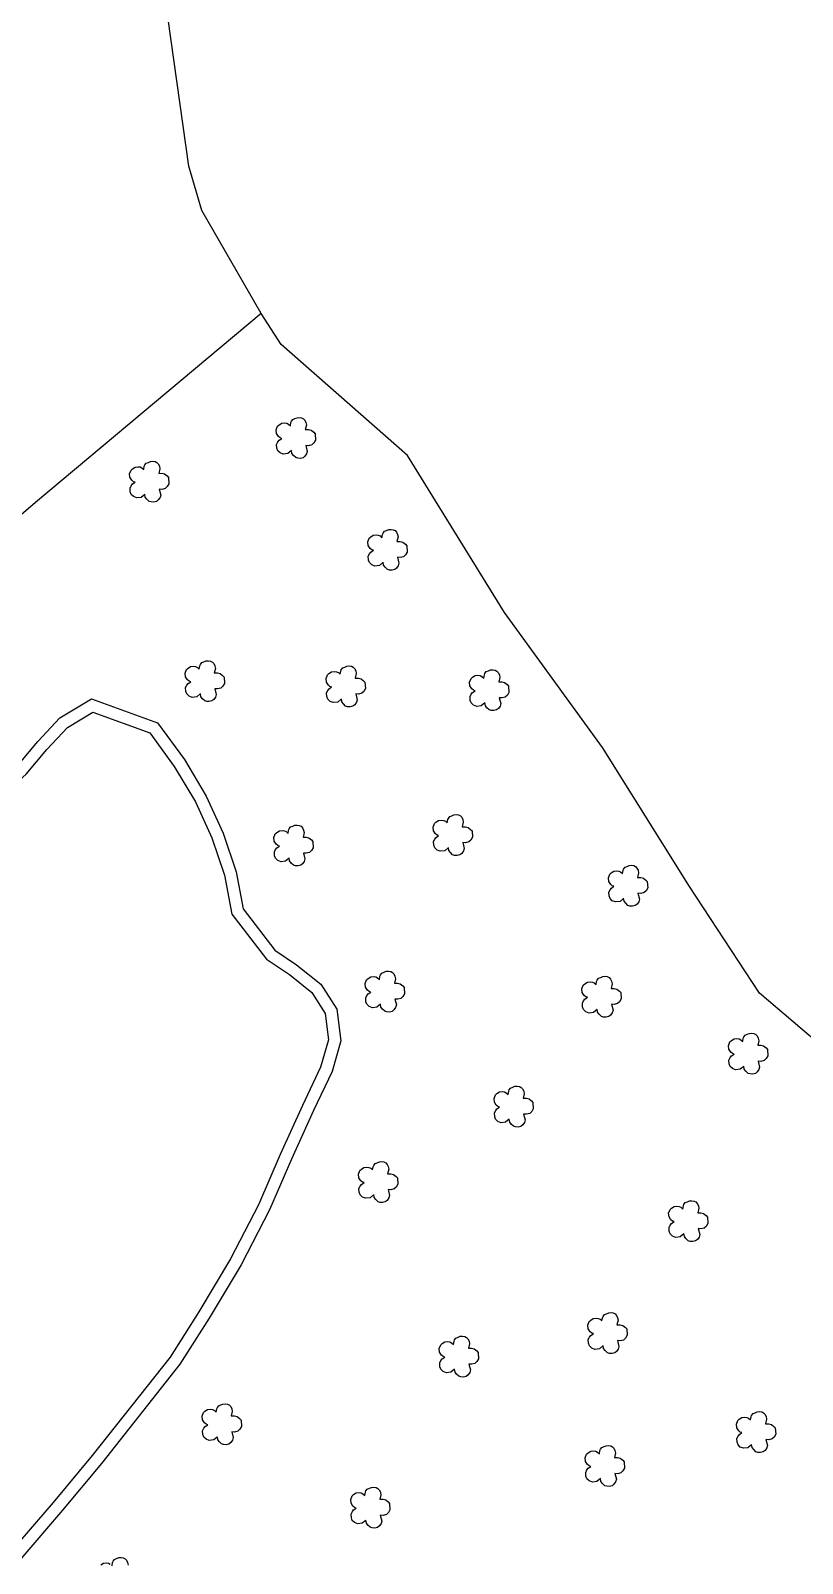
# Model space of a CAD drawing. Extents: x 713955 to 718155, y 7814478 to 7820418.
# Drawn here: x 715456 to 715728, y 7817418 to 7817959 of the extents above; entities that cross this region are included whole.
import ezdxf

# ---------------------------------------------------------------- set-up
doc = ezdxf.new("R2010")
doc.units = 0
doc.linetypes.add('CONTINUO', pattern=[0])
for name, color, linetype in [('0114001050', 1, 'Continuous'), ('0114001050004', 5, 'Continuous'), ('_SIMBOLO ARVORE', 118, 'Continuous')]:
    doc.layers.add(name, color=color, linetype=linetype)

msp = doc.modelspace()

# ---------------------------------------------------------------- linework, layer by layer
for points in [[(716046.58, 7817959.54), (715996.62, 7817954.59), (715961.34, 7817921.24), (715924.3, 7817888.64), (715903.86, 7817853.36), (715881.13, 7817809.98), (715864.93, 7817759.86), (715834.76, 7817704.34), (715817.96, 7817659.44), (715799.41, 7817621.3), (715772.22, 7817596.18), (715748.48, 7817589.11), (715712.84, 7817619.37), (715688.21, 7817657.03), (715657.57, 7817705.96), (715623.09, 7817753.53), (715588.83, 7817808.85), (715544.3, 7817847.94), (715537.35, 7817858.86), (715516.44, 7817895.19), (715511.77, 7817910.82), (715502.44, 7817977.82)], [(715537.35, 7817858.86), (715457.73, 7817792.34), (715340.12, 7817691.43)]]:
    msp.add_lwpolyline(points)
at = {"layer": '0114001050'}
msp.add_lwpolyline([(715451.46, 7817699.55), (715458.6, 7817708.05), (715466.38, 7817716.38), (715477.55, 7817723.13), (715500.73, 7817714.68), (715510.28, 7817701.68), (715517.93, 7817688.79), (715523.94, 7817675.77), (715528.53, 7817662.1), (715530.99, 7817649.06), (715542.1, 7817634.51), (715549.76, 7817629.4), (715558.35, 7817622.55), (715564.01, 7817613.75), (715565.42, 7817602.63), (715562.29, 7817591.8), (715555.72, 7817578.02), (715547.99, 7817560.82), (715540.27, 7817542.96), (715530.23, 7817523.63), (715519.03, 7817504.81), (715508.69, 7817488.58), (715481.06, 7817453.67), (715467.3, 7817437.12), (715452.65, 7817420.01)], dxfattribs=at)
at = {"layer": '0114001050004', "linetype": 'CONTINUO', "flags": 128}
msp.add_lwpolyline([(715206.03, 7817572.26), (715212.57, 7817578.08), (715243.15, 7817604.94), (715274.06, 7817631.17), (715287.82, 7817642.77), (715313.09, 7817664.33), (715333.96, 7817679.61), (715342.69, 7817688.34), (715353.09, 7817695.44), (715362.79, 7817697.34), (715370.27, 7817693.74), (715388.54, 7817676.66), (715400.01, 7817674.27), (715413.22, 7817674.69), (715435.84, 7817680), (715454.54, 7817696.54), (715461.82, 7817705.2), (715469.11, 7817713.01), (715478.01, 7817718.39), (715498.03, 7817711.09), (715506.69, 7817699.31), (715514.11, 7817686.79), (715519.94, 7817674.18), (715524.36, 7817661.01), (715526.96, 7817647.27), (715539.12, 7817631.33), (715547.23, 7817625.93), (715555.12, 7817619.63), (715559.87, 7817612.24), (715561.04, 7817602.97), (715558.26, 7817593.33), (715551.81, 7817579.82), (715544.05, 7817562.55), (715536.38, 7817544.81), (715526.47, 7817525.73), (715515.36, 7817507.06), (715505.19, 7817491.07), (715477.72, 7817456.38), (715464.01, 7817439.89), (715449.38, 7817422.81), (715434.75, 7817405.7), (715408.8, 7817375.6), (715387.99, 7817352.33), (715384.99, 7817356.25), (715357.35, 7817388.28), (715341.38, 7817407.12), (715324.18, 7817426.7), (715307.23, 7817446.33), (715277.09, 7817482.86), (715263.17, 7817499.45), (715250.01, 7817515.31), (715237.28, 7817531.14), (715224.22, 7817547.09), (715213.37, 7817559.83)], close=True, dxfattribs=at)
at = {"layer": '_SIMBOLO ARVORE', "linetype": 'CONTINUO'}
for points in [[(715547.93, 7817810.58, 0), (715546.69, 7817809.53, 0), (715545.1, 7817809.35, 0), (715543.97, 7817809.79, 0), (715543.17, 7817810.57, 0), (715542.84, 7817811.47, 0), (715542.75, 7817812.8, 0), (715543.19, 7817813.64, 0), (715543.64, 7817814.27, 0), (715544.55, 7817814.88, 0), (715543.97, 7817815.07, 0), (715543.4, 7817815.54, 0), (715542.73, 7817816.6, 0), (715542.61, 7817817.86, 0), (715543.09, 7817819.18, 0), (715543.6, 7817819.65, 0), (715544.53, 7817820.22, 0), (715545.51, 7817820.35, 0), (715546.29, 7817820.24, 0), (715546.91, 7817819.95, 0), (715547.58, 7817819.35, 0), (715547.78, 7817820.5, 0), (715547.96, 7817820.96, 0), (715548.46, 7817821.6, 0), (715549.21, 7817821.88, 0), (715549.95, 7817822.2, 0), (715550.77, 7817822.28, 0), (715551.56, 7817822.17, 0), (715552.19, 7817821.83, 0), (715552.66, 7817821.32, 0), (715553.07, 7817820.51, 0), (715553.24, 7817819.6, 0), (715552.86, 7817817.99, 0), (715553.99, 7817818, 0), (715554.93, 7817817.78, 0), (715555.81, 7817817.08, 0), (715556.3, 7817816.52, 0), (715556.43, 7817814.3, 0), (715555.89, 7817813.3, 0), (715555.16, 7817812.64, 0), (715554.02, 7817812.33, 0), (715553.02, 7817812.42, 0), (715553.56, 7817810.34, 0), (715553.31, 7817809.46, 0), (715552.71, 7817808.61, 0), (715552.05, 7817808.09, 0), (715551.11, 7817807.86, 0), (715550.18, 7817807.91, 0), (715549.48, 7817808.11, 0), (715548.68, 7817808.9, 0), (715548.14, 7817809.61, 0), (715547.97, 7817810.68, 0)], [(715496.28, 7817795.16, 0), (715495.03, 7817794.11, 0), (715493.45, 7817793.93, 0), (715492.32, 7817794.37, 0), (715491.52, 7817795.16, 0), (715491.19, 7817796.06, 0), (715491.1, 7817797.39, 0), (715491.53, 7817798.23, 0), (715491.98, 7817798.85, 0), (715492.9, 7817799.47, 0), (715492.32, 7817799.65, 0), (715491.74, 7817800.13, 0), (715491.07, 7817801.19, 0), (715490.95, 7817802.45, 0), (715491.44, 7817803.76, 0), (715491.95, 7817804.23, 0), (715492.88, 7817804.8, 0), (715493.85, 7817804.93, 0), (715494.63, 7817804.82, 0), (715495.25, 7817804.54, 0), (715495.93, 7817803.93, 0), (715496.13, 7817805.09, 0), (715496.3, 7817805.55, 0), (715496.81, 7817806.19, 0), (715497.56, 7817806.46, 0), (715498.29, 7817806.79, 0), (715499.12, 7817806.86, 0), (715499.9, 7817806.75, 0), (715500.53, 7817806.42, 0), (715501.01, 7817805.91, 0), (715501.42, 7817805.09, 0), (715501.58, 7817804.19, 0), (715501.21, 7817802.57, 0), (715502.34, 7817802.59, 0), (715503.27, 7817802.36, 0), (715504.16, 7817801.66, 0), (715504.64, 7817801.1, 0), (715504.78, 7817798.88, 0), (715504.23, 7817797.89, 0), (715503.51, 7817797.22, 0), (715502.37, 7817796.92, 0), (715501.37, 7817797.01, 0), (715501.9, 7817794.93, 0), (715501.66, 7817794.04, 0), (715501.06, 7817793.2, 0), (715500.4, 7817792.67, 0), (715499.46, 7817792.44, 0), (715498.52, 7817792.5, 0), (715497.83, 7817792.7, 0), (715497.03, 7817793.48, 0), (715496.48, 7817794.19, 0), (715496.31, 7817795.27, 0)], [(715580.22, 7817771.14, 0), (715578.97, 7817770.09, 0), (715577.39, 7817769.91, 0), (715576.26, 7817770.35, 0), (715575.46, 7817771.14, 0), (715575.13, 7817772.04, 0), (715575.04, 7817773.37, 0), (715575.47, 7817774.21, 0), (715575.93, 7817774.83, 0), (715576.84, 7817775.45, 0), (715576.26, 7817775.63, 0), (715575.69, 7817776.11, 0), (715575.01, 7817777.17, 0), (715574.89, 7817778.43, 0), (715575.38, 7817779.74, 0), (715575.89, 7817780.21, 0), (715576.82, 7817780.78, 0), (715577.79, 7817780.91, 0), (715578.57, 7817780.8, 0), (715579.19, 7817780.52, 0), (715579.87, 7817779.91, 0), (715580.07, 7817781.07, 0), (715580.24, 7817781.53, 0), (715580.75, 7817782.17, 0), (715581.5, 7817782.44, 0), (715582.23, 7817782.77, 0), (715583.06, 7817782.84, 0), (715583.84, 7817782.73, 0), (715584.48, 7817782.4, 0), (715584.95, 7817781.89, 0), (715585.36, 7817781.07, 0), (715585.52, 7817780.17, 0), (715585.15, 7817778.55, 0), (715586.28, 7817778.57, 0), (715587.21, 7817778.34, 0), (715588.1, 7817777.64, 0), (715588.59, 7817777.09, 0), (715588.72, 7817774.86, 0), (715588.17, 7817773.87, 0), (715587.45, 7817773.2, 0), (715586.31, 7817772.9, 0), (715585.31, 7817772.99, 0), (715585.84, 7817770.91, 0), (715585.6, 7817770.02, 0), (715585, 7817769.18, 0), (715584.34, 7817768.65, 0), (715583.4, 7817768.42, 0), (715582.47, 7817768.48, 0), (715581.77, 7817768.68, 0), (715580.97, 7817769.46, 0), (715580.42, 7817770.17, 0), (715580.26, 7817771.25, 0)], [(715515.85, 7817724.84, 0), (715514.6, 7817723.79, 0), (715513.02, 7817723.61, 0), (715511.89, 7817724.05, 0), (715511.09, 7817724.83, 0), (715510.76, 7817725.73, 0), (715510.67, 7817727.06, 0), (715511.1, 7817727.9, 0), (715511.56, 7817728.53, 0), (715512.47, 7817729.14, 0), (715511.89, 7817729.33, 0), (715511.32, 7817729.8, 0), (715510.64, 7817730.86, 0), (715510.52, 7817732.12, 0), (715511.01, 7817733.44, 0), (715511.52, 7817733.91, 0), (715512.45, 7817734.48, 0), (715513.42, 7817734.61, 0), (715514.2, 7817734.5, 0), (715514.82, 7817734.21, 0), (715515.5, 7817733.61, 0), (715515.7, 7817734.76, 0), (715515.87, 7817735.22, 0), (715516.38, 7817735.86, 0), (715517.13, 7817736.14, 0), (715517.86, 7817736.46, 0), (715518.69, 7817736.54, 0), (715519.47, 7817736.43, 0), (715520.11, 7817736.09, 0), (715520.58, 7817735.58, 0), (715520.99, 7817734.77, 0), (715521.15, 7817733.86, 0), (715520.78, 7817732.25, 0), (715521.91, 7817732.26, 0), (715522.84, 7817732.04, 0), (715523.73, 7817731.34, 0), (715524.22, 7817730.78, 0), (715524.35, 7817728.56, 0), (715523.8, 7817727.56, 0), (715523.08, 7817726.9, 0), (715521.94, 7817726.59, 0), (715520.94, 7817726.68, 0), (715521.47, 7817724.6, 0), (715521.23, 7817723.72, 0), (715520.63, 7817722.87, 0), (715519.97, 7817722.35, 0), (715519.03, 7817722.12, 0), (715518.1, 7817722.17, 0), (715517.4, 7817722.37, 0), (715516.6, 7817723.16, 0), (715516.05, 7817723.87, 0), (715515.89, 7817724.94, 0)], [(715565.51, 7817723, 0), (715564.27, 7817721.95, 0), (715562.69, 7817721.77, 0), (715561.56, 7817722.21, 0), (715560.76, 7817722.99, 0), (715560.43, 7817723.89, 0), (715560.34, 7817725.23, 0), (715560.77, 7817726.07, 0), (715561.22, 7817726.69, 0), (715562.13, 7817727.31, 0), (715561.55, 7817727.49, 0), (715560.98, 7817727.96, 0), (715560.31, 7817729.02, 0), (715560.19, 7817730.29, 0), (715560.67, 7817731.6, 0), (715561.18, 7817732.07, 0), (715562.11, 7817732.64, 0), (715563.09, 7817732.77, 0), (715563.87, 7817732.66, 0), (715564.49, 7817732.37, 0), (715565.16, 7817731.77, 0), (715565.37, 7817732.92, 0), (715565.54, 7817733.38, 0), (715566.05, 7817734.02, 0), (715566.8, 7817734.3, 0), (715567.53, 7817734.63, 0), (715568.36, 7817734.7, 0), (715569.14, 7817734.59, 0), (715569.77, 7817734.25, 0), (715570.24, 7817733.75, 0), (715570.66, 7817732.93, 0), (715570.82, 7817732.02, 0), (715570.44, 7817730.41, 0), (715571.58, 7817730.43, 0), (715572.51, 7817730.2, 0), (715573.39, 7817729.5, 0), (715573.88, 7817728.94, 0), (715574.02, 7817726.72, 0), (715573.47, 7817725.72, 0), (715572.75, 7817725.06, 0), (715571.61, 7817724.76, 0), (715570.61, 7817724.84, 0), (715571.14, 7817722.77, 0), (715570.9, 7817721.88, 0), (715570.29, 7817721.04, 0), (715569.63, 7817720.51, 0), (715568.69, 7817720.28, 0), (715567.76, 7817720.33, 0), (715567.06, 7817720.53, 0), (715566.26, 7817721.32, 0), (715565.72, 7817722.03, 0), (715565.55, 7817723.1, 0)], [(715616.09, 7817721.67, 0), (715614.84, 7817720.62, 0), (715613.26, 7817720.44, 0), (715612.13, 7817720.88, 0), (715611.33, 7817721.66, 0), (715611, 7817722.56, 0), (715610.91, 7817723.89, 0), (715611.34, 7817724.73, 0), (715611.8, 7817725.36, 0), (715612.71, 7817725.97, 0), (715612.13, 7817726.16, 0), (715611.56, 7817726.63, 0), (715610.88, 7817727.69, 0), (715610.76, 7817728.95, 0), (715611.25, 7817730.27, 0), (715611.76, 7817730.74, 0), (715612.69, 7817731.31, 0), (715613.66, 7817731.44, 0), (715614.45, 7817731.33, 0), (715615.06, 7817731.04, 0), (715615.74, 7817730.44, 0), (715615.94, 7817731.59, 0), (715616.11, 7817732.05, 0), (715616.62, 7817732.69, 0), (715617.37, 7817732.97, 0), (715618.11, 7817733.29, 0), (715618.93, 7817733.37, 0), (715619.71, 7817733.26, 0), (715620.35, 7817732.92, 0), (715620.82, 7817732.41, 0), (715621.23, 7817731.6, 0), (715621.39, 7817730.69, 0), (715621.02, 7817729.08, 0), (715622.15, 7817729.1, 0), (715623.09, 7817728.87, 0), (715623.97, 7817728.17, 0), (715624.46, 7817727.61, 0), (715624.59, 7817725.39, 0), (715624.04, 7817724.39, 0), (715623.32, 7817723.73, 0), (715622.18, 7817723.42, 0), (715621.18, 7817723.51, 0), (715621.71, 7817721.44, 0), (715621.47, 7817720.55, 0), (715620.87, 7817719.71, 0), (715620.21, 7817719.18, 0), (715619.27, 7817718.95, 0), (715618.34, 7817719, 0), (715617.64, 7817719.2, 0), (715616.84, 7817719.99, 0), (715616.29, 7817720.7, 0), (715616.13, 7817721.77, 0)], [(715603.22, 7817670.6, 0), (715601.98, 7817669.56, 0), (715600.4, 7817669.37, 0), (715599.27, 7817669.81, 0), (715598.47, 7817670.6, 0), (715598.14, 7817671.5, 0), (715598.05, 7817672.83, 0), (715598.48, 7817673.67, 0), (715598.93, 7817674.29, 0), (715599.84, 7817674.91, 0), (715599.26, 7817675.1, 0), (715598.69, 7817675.57, 0), (715598.02, 7817676.63, 0), (715597.9, 7817677.89, 0), (715598.38, 7817679.21, 0), (715598.89, 7817679.68, 0), (715599.82, 7817680.24, 0), (715600.8, 7817680.38, 0), (715601.58, 7817680.26, 0), (715602.2, 7817679.98, 0), (715602.87, 7817679.37, 0), (715603.08, 7817680.53, 0), (715603.25, 7817680.99, 0), (715603.76, 7817681.63, 0), (715604.51, 7817681.91, 0), (715605.24, 7817682.23, 0), (715606.07, 7817682.31, 0), (715606.85, 7817682.2, 0), (715607.48, 7817681.86, 0), (715607.95, 7817681.35, 0), (715608.37, 7817680.54, 0), (715608.53, 7817679.63, 0), (715608.15, 7817678.01, 0), (715609.29, 7817678.03, 0), (715610.22, 7817677.81, 0), (715611.1, 7817677.11, 0), (715611.59, 7817676.55, 0), (715611.73, 7817674.32, 0), (715611.18, 7817673.33, 0), (715610.46, 7817672.67, 0), (715609.32, 7817672.36, 0), (715608.32, 7817672.45, 0), (715608.85, 7817670.37, 0), (715608.61, 7817669.49, 0), (715608, 7817668.64, 0), (715607.34, 7817668.12, 0), (715606.4, 7817667.88, 0), (715605.47, 7817667.94, 0), (715604.77, 7817668.14, 0), (715603.97, 7817668.93, 0), (715603.43, 7817669.63, 0), (715603.26, 7817670.71, 0)], [(715547.12, 7817666.93, 0), (715545.87, 7817665.88, 0), (715544.29, 7817665.7, 0), (715543.16, 7817666.14, 0), (715542.36, 7817666.92, 0), (715542.03, 7817667.82, 0), (715541.94, 7817669.15, 0), (715542.37, 7817669.99, 0), (715542.83, 7817670.62, 0), (715543.74, 7817671.23, 0), (715543.16, 7817671.42, 0), (715542.59, 7817671.89, 0), (715541.91, 7817672.95, 0), (715541.79, 7817674.21, 0), (715542.28, 7817675.53, 0), (715542.79, 7817676, 0), (715543.72, 7817676.57, 0), (715544.7, 7817676.7, 0), (715545.48, 7817676.59, 0), (715546.09, 7817676.3, 0), (715546.77, 7817675.7, 0), (715546.97, 7817676.85, 0), (715547.14, 7817677.31, 0), (715547.65, 7817677.95, 0), (715548.4, 7817678.23, 0), (715549.14, 7817678.55, 0), (715549.96, 7817678.63, 0), (715550.74, 7817678.52, 0), (715551.38, 7817678.18, 0), (715551.85, 7817677.67, 0), (715552.26, 7817676.86, 0), (715552.42, 7817675.95, 0), (715552.05, 7817674.34, 0), (715553.18, 7817674.35, 0), (715554.12, 7817674.13, 0), (715555, 7817673.43, 0), (715555.49, 7817672.87, 0), (715555.62, 7817670.65, 0), (715555.08, 7817669.65, 0), (715554.35, 7817668.99, 0), (715553.21, 7817668.68, 0), (715552.21, 7817668.77, 0), (715552.74, 7817666.7, 0), (715552.5, 7817665.81, 0), (715551.9, 7817664.96, 0), (715551.24, 7817664.44, 0), (715550.3, 7817664.21, 0), (715549.37, 7817664.26, 0), (715548.67, 7817664.46, 0), (715547.87, 7817665.25, 0), (715547.32, 7817665.96, 0), (715547.16, 7817667.03, 0)], [(715664.99, 7817652.74, 0), (715663.74, 7817651.69, 0), (715662.16, 7817651.51, 0), (715661.03, 7817651.95, 0), (715660.23, 7817652.73, 0), (715659.9, 7817653.63, 0), (715659.81, 7817654.97, 0), (715660.24, 7817655.81, 0), (715660.7, 7817656.43, 0), (715661.61, 7817657.05, 0), (715661.03, 7817657.23, 0), (715660.46, 7817657.7, 0), (715659.79, 7817658.76, 0), (715659.66, 7817660.03, 0), (715660.15, 7817661.34, 0), (715660.66, 7817661.81, 0), (715661.59, 7817662.38, 0), (715662.57, 7817662.51, 0), (715663.35, 7817662.4, 0), (715663.96, 7817662.11, 0), (715664.64, 7817661.51, 0), (715664.84, 7817662.66, 0), (715665.02, 7817663.12, 0), (715665.52, 7817663.76, 0), (715666.27, 7817664.04, 0), (715667.01, 7817664.37, 0), (715667.83, 7817664.44, 0), (715668.61, 7817664.33, 0), (715669.25, 7817663.99, 0), (715669.72, 7817663.49, 0), (715670.13, 7817662.67, 0), (715670.29, 7817661.76, 0), (715669.92, 7817660.15, 0), (715671.05, 7817660.17, 0), (715671.99, 7817659.94, 0), (715672.87, 7817659.24, 0), (715673.36, 7817658.68, 0), (715673.49, 7817656.46, 0), (715672.95, 7817655.46, 0), (715672.22, 7817654.8, 0), (715671.08, 7817654.5, 0), (715670.08, 7817654.58, 0), (715670.62, 7817652.51, 0), (715670.37, 7817651.62, 0), (715669.77, 7817650.78, 0), (715669.11, 7817650.25, 0), (715668.17, 7817650.02, 0), (715667.24, 7817650.07, 0), (715666.54, 7817650.27, 0), (715665.74, 7817651.06, 0), (715665.2, 7817651.77, 0), (715665.03, 7817652.84, 0)], [(715579.31, 7817615.45, 0), (715578.06, 7817614.4, 0), (715576.48, 7817614.22, 0), (715575.35, 7817614.66, 0), (715574.55, 7817615.45, 0), (715574.22, 7817616.35, 0), (715574.13, 7817617.68, 0), (715574.56, 7817618.52, 0), (715575.02, 7817619.14, 0), (715575.93, 7817619.76, 0), (715575.35, 7817619.94, 0), (715574.78, 7817620.42, 0), (715574.11, 7817621.48, 0), (715573.98, 7817622.74, 0), (715574.47, 7817624.05, 0), (715574.98, 7817624.52, 0), (715575.91, 7817625.09, 0), (715576.89, 7817625.22, 0), (715577.67, 7817625.11, 0), (715578.28, 7817624.83, 0), (715578.96, 7817624.22, 0), (715579.16, 7817625.38, 0), (715579.34, 7817625.84, 0), (715579.84, 7817626.48, 0), (715580.59, 7817626.75, 0), (715581.33, 7817627.08, 0), (715582.15, 7817627.15, 0), (715582.93, 7817627.04, 0), (715583.57, 7817626.71, 0), (715584.04, 7817626.2, 0), (715584.45, 7817625.38, 0), (715584.62, 7817624.48, 0), (715584.24, 7817622.86, 0), (715585.37, 7817622.88, 0), (715586.31, 7817622.65, 0), (715587.19, 7817621.96, 0), (715587.68, 7817621.4, 0), (715587.81, 7817619.17, 0), (715587.27, 7817618.18, 0), (715586.54, 7817617.51, 0), (715585.4, 7817617.21, 0), (715584.4, 7817617.3, 0), (715584.94, 7817615.22, 0), (715584.69, 7817614.33, 0), (715584.09, 7817613.49, 0), (715583.43, 7817612.96, 0), (715582.49, 7817612.73, 0), (715581.56, 7817612.79, 0), (715580.86, 7817612.99, 0), (715580.06, 7817613.77, 0), (715579.52, 7817614.48, 0), (715579.35, 7817615.56, 0)], [(715655.65, 7817613.61, 0), (715654.4, 7817612.57, 0), (715652.82, 7817612.38, 0), (715651.69, 7817612.82, 0), (715650.89, 7817613.61, 0), (715650.56, 7817614.51, 0), (715650.47, 7817615.84, 0), (715650.9, 7817616.68, 0), (715651.36, 7817617.3, 0), (715652.27, 7817617.92, 0), (715651.69, 7817618.11, 0), (715651.12, 7817618.58, 0), (715650.45, 7817619.64, 0), (715650.32, 7817620.9, 0), (715650.81, 7817622.21, 0), (715651.32, 7817622.69, 0), (715652.25, 7817623.25, 0), (715653.23, 7817623.38, 0), (715654.01, 7817623.27, 0), (715654.62, 7817622.99, 0), (715655.3, 7817622.38, 0), (715655.5, 7817623.54, 0), (715655.68, 7817624, 0), (715656.18, 7817624.64, 0), (715656.93, 7817624.91, 0), (715657.67, 7817625.24, 0), (715658.49, 7817625.32, 0), (715659.27, 7817625.2, 0), (715659.91, 7817624.87, 0), (715660.38, 7817624.36, 0), (715660.79, 7817623.55, 0), (715660.95, 7817622.64, 0), (715660.58, 7817621.02, 0), (715661.71, 7817621.04, 0), (715662.65, 7817620.82, 0), (715663.53, 7817620.12, 0), (715664.02, 7817619.56, 0), (715664.15, 7817617.33, 0), (715663.61, 7817616.34, 0), (715662.88, 7817615.68, 0), (715661.74, 7817615.37, 0), (715660.74, 7817615.46, 0), (715661.28, 7817613.38, 0), (715661.03, 7817612.5, 0), (715660.43, 7817611.65, 0), (715659.77, 7817611.12, 0), (715658.83, 7817610.89, 0), (715657.9, 7817610.95, 0), (715657.2, 7817611.15, 0), (715656.4, 7817611.93, 0), (715655.86, 7817612.64, 0), (715655.69, 7817613.72, 0)], [(715707.32, 7817593.58, 0), (715706.07, 7817592.54, 0), (715704.49, 7817592.36, 0), (715703.36, 7817592.79, 0), (715702.56, 7817593.58, 0), (715702.23, 7817594.48, 0), (715702.14, 7817595.81, 0), (715702.57, 7817596.65, 0), (715703.03, 7817597.27, 0), (715703.94, 7817597.89, 0), (715703.36, 7817598.08, 0), (715702.79, 7817598.55, 0), (715702.11, 7817599.61, 0), (715701.99, 7817600.87, 0), (715702.48, 7817602.19, 0), (715702.99, 7817602.66, 0), (715703.92, 7817603.23, 0), (715704.9, 7817603.36, 0), (715705.68, 7817603.25, 0), (715706.29, 7817602.96, 0), (715706.97, 7817602.36, 0), (715707.17, 7817603.51, 0), (715707.34, 7817603.97, 0), (715707.85, 7817604.61, 0), (715708.6, 7817604.89, 0), (715709.34, 7817605.21, 0), (715710.16, 7817605.29, 0), (715710.94, 7817605.18, 0), (715711.58, 7817604.84, 0), (715712.05, 7817604.33, 0), (715712.46, 7817603.52, 0), (715712.62, 7817602.61, 0), (715712.25, 7817601, 0), (715713.38, 7817601.01, 0), (715714.32, 7817600.79, 0), (715715.2, 7817600.09, 0), (715715.69, 7817599.53, 0), (715715.82, 7817597.31, 0), (715715.28, 7817596.31, 0), (715714.55, 7817595.65, 0), (715713.41, 7817595.34, 0), (715712.41, 7817595.43, 0), (715712.95, 7817593.35, 0), (715712.7, 7817592.47, 0), (715712.1, 7817591.62, 0), (715711.44, 7817591.1, 0), (715710.5, 7817590.87, 0), (715709.57, 7817590.92, 0), (715708.87, 7817591.12, 0), (715708.07, 7817591.91, 0), (715707.52, 7817592.62, 0), (715707.36, 7817593.69, 0)], [(715624.68, 7817574.92, 0), (715623.44, 7817573.87, 0), (715621.85, 7817573.69, 0), (715620.72, 7817574.13, 0), (715619.92, 7817574.92, 0), (715619.59, 7817575.82, 0), (715619.5, 7817577.15, 0), (715619.94, 7817577.99, 0), (715620.39, 7817578.61, 0), (715621.3, 7817579.23, 0), (715620.72, 7817579.41, 0), (715620.15, 7817579.89, 0), (715619.48, 7817580.95, 0), (715619.36, 7817582.21, 0), (715619.84, 7817583.52, 0), (715620.35, 7817583.99, 0), (715621.28, 7817584.56, 0), (715622.26, 7817584.69, 0), (715623.04, 7817584.58, 0), (715623.66, 7817584.3, 0), (715624.33, 7817583.69, 0), (715624.54, 7817584.85, 0), (715624.71, 7817585.31, 0), (715625.21, 7817585.95, 0), (715625.97, 7817586.22, 0), (715626.7, 7817586.55, 0), (715627.53, 7817586.62, 0), (715628.31, 7817586.51, 0), (715628.94, 7817586.18, 0), (715629.41, 7817585.67, 0), (715629.82, 7817584.85, 0), (715629.99, 7817583.95, 0), (715629.61, 7817582.33, 0), (715630.74, 7817582.35, 0), (715631.68, 7817582.12, 0), (715632.56, 7817581.42, 0), (715633.05, 7817580.87, 0), (715633.18, 7817578.64, 0), (715632.64, 7817577.65, 0), (715631.91, 7817576.98, 0), (715630.77, 7817576.68, 0), (715629.77, 7817576.77, 0), (715630.31, 7817574.69, 0), (715630.06, 7817573.8, 0), (715629.46, 7817572.96, 0), (715628.8, 7817572.43, 0), (715627.86, 7817572.2, 0), (715626.93, 7817572.26, 0), (715626.23, 7817572.46, 0), (715625.43, 7817573.24, 0), (715624.89, 7817573.95, 0), (715624.72, 7817575.03, 0)], [(715576.93, 7817548.31, 0), (715575.68, 7817547.26, 0), (715574.1, 7817547.08, 0), (715572.97, 7817547.51, 0), (715572.17, 7817548.3, 0), (715571.84, 7817549.2, 0), (715571.75, 7817550.53, 0), (715572.18, 7817551.37, 0), (715572.64, 7817551.99, 0), (715573.55, 7817552.61, 0), (715572.97, 7817552.8, 0), (715572.4, 7817553.27, 0), (715571.72, 7817554.33, 0), (715571.6, 7817555.59, 0), (715572.09, 7817556.91, 0), (715572.6, 7817557.38, 0), (715573.53, 7817557.95, 0), (715574.51, 7817558.08, 0), (715575.29, 7817557.97, 0), (715575.9, 7817557.68, 0), (715576.58, 7817557.08, 0), (715576.78, 7817558.23, 0), (715576.95, 7817558.69, 0), (715577.46, 7817559.33, 0), (715578.21, 7817559.61, 0), (715578.95, 7817559.93, 0), (715579.77, 7817560.01, 0), (715580.55, 7817559.9, 0), (715581.19, 7817559.56, 0), (715581.66, 7817559.05, 0), (715582.07, 7817558.24, 0), (715582.23, 7817557.33, 0), (715581.86, 7817555.72, 0), (715582.99, 7817555.73, 0), (715583.93, 7817555.51, 0), (715584.81, 7817554.81, 0), (715585.3, 7817554.25, 0), (715585.43, 7817552.03, 0), (715584.89, 7817551.03, 0), (715584.16, 7817550.37, 0), (715583.02, 7817550.06, 0), (715582.02, 7817550.15, 0), (715582.55, 7817548.07, 0), (715582.31, 7817547.19, 0), (715581.71, 7817546.34, 0), (715581.05, 7817545.82, 0), (715580.11, 7817545.59, 0), (715579.18, 7817545.64, 0), (715578.48, 7817545.84, 0), (715577.68, 7817546.63, 0), (715577.13, 7817547.34, 0), (715576.97, 7817548.41, 0)], [(715686.21, 7817534.54, 0), (715684.96, 7817533.49, 0), (715683.38, 7817533.31, 0), (715682.25, 7817533.75, 0), (715681.45, 7817534.53, 0), (715681.12, 7817535.44, 0), (715681.03, 7817536.77, 0), (715681.46, 7817537.61, 0), (715681.92, 7817538.23, 0), (715682.83, 7817538.85, 0), (715682.25, 7817539.03, 0), (715681.68, 7817539.5, 0), (715681.01, 7817540.56, 0), (715680.88, 7817541.83, 0), (715681.37, 7817543.14, 0), (715681.88, 7817543.61, 0), (715682.81, 7817544.18, 0), (715683.79, 7817544.31, 0), (715684.57, 7817544.2, 0), (715685.18, 7817543.91, 0), (715685.86, 7817543.31, 0), (715686.06, 7817544.46, 0), (715686.24, 7817544.92, 0), (715686.74, 7817545.56, 0), (715687.49, 7817545.84, 0), (715688.23, 7817546.17, 0), (715689.05, 7817546.24, 0), (715689.83, 7817546.13, 0), (715690.47, 7817545.8, 0), (715690.94, 7817545.29, 0), (715691.35, 7817544.47, 0), (715691.51, 7817543.56, 0), (715691.14, 7817541.95, 0), (715692.27, 7817541.97, 0), (715693.21, 7817541.74, 0), (715694.09, 7817541.04, 0), (715694.58, 7817540.48, 0), (715694.71, 7817538.26, 0), (715694.17, 7817537.26, 0), (715693.44, 7817536.6, 0), (715692.3, 7817536.3, 0), (715691.3, 7817536.38, 0), (715691.84, 7817534.31, 0), (715691.59, 7817533.42, 0), (715690.99, 7817532.58, 0), (715690.33, 7817532.05, 0), (715689.39, 7817531.82, 0), (715688.46, 7817531.88, 0), (715687.76, 7817532.07, 0), (715686.96, 7817532.86, 0), (715686.42, 7817533.57, 0), (715686.25, 7817534.65, 0)], [(715657.74, 7817495.07, 0), (715656.5, 7817494.03, 0), (715654.91, 7817493.85, 0), (715653.78, 7817494.28, 0), (715652.98, 7817495.07, 0), (715652.65, 7817495.97, 0), (715652.56, 7817497.3, 0), (715653, 7817498.14, 0), (715653.45, 7817498.76, 0), (715654.36, 7817499.38, 0), (715653.78, 7817499.57, 0), (715653.21, 7817500.04, 0), (715652.54, 7817501.1, 0), (715652.42, 7817502.36, 0), (715652.9, 7817503.68, 0), (715653.41, 7817504.15, 0), (715654.34, 7817504.72, 0), (715655.32, 7817504.85, 0), (715656.1, 7817504.74, 0), (715656.72, 7817504.45, 0), (715657.39, 7817503.85, 0), (715657.59, 7817505, 0), (715657.77, 7817505.46, 0), (715658.27, 7817506.1, 0), (715659.03, 7817506.38, 0), (715659.76, 7817506.7, 0), (715660.59, 7817506.78, 0), (715661.37, 7817506.67, 0), (715662, 7817506.33, 0), (715662.47, 7817505.82, 0), (715662.88, 7817505.01, 0), (715663.05, 7817504.1, 0), (715662.67, 7817502.49, 0), (715663.8, 7817502.5, 0), (715664.74, 7817502.28, 0), (715665.62, 7817501.58, 0), (715666.11, 7817501.02, 0), (715666.24, 7817498.8, 0), (715665.7, 7817497.8, 0), (715664.97, 7817497.14, 0), (715663.83, 7817496.83, 0), (715662.83, 7817496.92, 0), (715663.37, 7817494.84, 0), (715663.12, 7817493.96, 0), (715662.52, 7817493.11, 0), (715661.86, 7817492.59, 0), (715660.92, 7817492.36, 0), (715659.99, 7817492.41, 0), (715659.29, 7817492.61, 0), (715658.49, 7817493.4, 0), (715657.95, 7817494.11, 0), (715657.78, 7817495.18, 0)], [(715605.4, 7817486.81, 0), (715604.15, 7817485.77, 0), (715602.57, 7817485.59, 0), (715601.44, 7817486.02, 0), (715600.64, 7817486.81, 0), (715600.31, 7817487.71, 0), (715600.22, 7817489.04, 0), (715600.65, 7817489.88, 0), (715601.11, 7817490.5, 0), (715602.02, 7817491.12, 0), (715601.44, 7817491.31, 0), (715600.87, 7817491.78, 0), (715600.19, 7817492.84, 0), (715600.07, 7817494.1, 0), (715600.56, 7817495.42, 0), (715601.07, 7817495.89, 0), (715602, 7817496.46, 0), (715602.97, 7817496.59, 0), (715603.75, 7817496.48, 0), (715604.37, 7817496.19, 0), (715605.05, 7817495.59, 0), (715605.25, 7817496.74, 0), (715605.42, 7817497.2, 0), (715605.93, 7817497.84, 0), (715606.68, 7817498.12, 0), (715607.41, 7817498.44, 0), (715608.24, 7817498.52, 0), (715609.02, 7817498.41, 0), (715609.66, 7817498.07, 0), (715610.13, 7817497.56, 0), (715610.54, 7817496.75, 0), (715610.7, 7817495.84, 0), (715610.33, 7817494.23, 0), (715611.46, 7817494.24, 0), (715612.39, 7817494.02, 0), (715613.28, 7817493.32, 0), (715613.77, 7817492.76, 0), (715613.9, 7817490.54, 0), (715613.35, 7817489.54, 0), (715612.63, 7817488.88, 0), (715611.49, 7817488.57, 0), (715610.49, 7817488.66, 0), (715611.02, 7817486.58, 0), (715610.78, 7817485.7, 0), (715610.18, 7817484.85, 0), (715609.52, 7817484.33, 0), (715608.58, 7817484.1, 0), (715607.65, 7817484.15, 0), (715606.95, 7817484.35, 0), (715606.15, 7817485.14, 0), (715605.6, 7817485.85, 0), (715605.44, 7817486.92, 0)], [(715521.83, 7817462.95, 0), (715520.58, 7817461.91, 0), (715519, 7817461.72, 0), (715517.87, 7817462.16, 0), (715517.07, 7817462.95, 0), (715516.74, 7817463.85, 0), (715516.65, 7817465.18, 0), (715517.08, 7817466.02, 0), (715517.54, 7817466.64, 0), (715518.45, 7817467.26, 0), (715517.87, 7817467.45, 0), (715517.3, 7817467.92, 0), (715516.63, 7817468.98, 0), (715516.5, 7817470.24, 0), (715516.99, 7817471.55, 0), (715517.5, 7817472.03, 0), (715518.43, 7817472.59, 0), (715519.41, 7817472.72, 0), (715520.19, 7817472.61, 0), (715520.8, 7817472.33, 0), (715521.48, 7817471.72, 0), (715521.68, 7817472.88, 0), (715521.86, 7817473.34, 0), (715522.36, 7817473.98, 0), (715523.11, 7817474.25, 0), (715523.85, 7817474.58, 0), (715524.67, 7817474.66, 0), (715525.45, 7817474.54, 0), (715526.09, 7817474.21, 0), (715526.56, 7817473.7, 0), (715526.97, 7817472.89, 0), (715527.13, 7817471.98, 0), (715526.76, 7817470.36, 0), (715527.89, 7817470.38, 0), (715528.83, 7817470.16, 0), (715529.71, 7817469.46, 0), (715530.2, 7817468.9, 0), (715530.33, 7817466.67, 0), (715529.79, 7817465.68, 0), (715529.06, 7817465.02, 0), (715527.92, 7817464.71, 0), (715526.92, 7817464.8, 0), (715527.46, 7817462.72, 0), (715527.21, 7817461.84, 0), (715526.61, 7817460.99, 0), (715525.95, 7817460.46, 0), (715525.01, 7817460.23, 0), (715524.08, 7817460.29, 0), (715523.38, 7817460.49, 0), (715522.58, 7817461.27, 0), (715522.03, 7817461.98, 0), (715521.87, 7817463.06, 0)], [(715710.09, 7817460.2, 0), (715708.84, 7817459.15, 0), (715707.26, 7817458.97, 0), (715706.13, 7817459.41, 0), (715705.33, 7817460.2, 0), (715705, 7817461.1, 0), (715704.91, 7817462.43, 0), (715705.34, 7817463.27, 0), (715705.8, 7817463.89, 0), (715706.71, 7817464.51, 0), (715706.13, 7817464.69, 0), (715705.56, 7817465.16, 0), (715704.88, 7817466.22, 0), (715704.76, 7817467.49, 0), (715705.25, 7817468.8, 0), (715705.76, 7817469.27, 0), (715706.69, 7817469.84, 0), (715707.66, 7817469.97, 0), (715708.44, 7817469.86, 0), (715709.06, 7817469.57, 0), (715709.74, 7817468.97, 0), (715709.94, 7817470.12, 0), (715710.11, 7817470.59, 0), (715710.62, 7817471.23, 0), (715711.37, 7817471.5, 0), (715712.1, 7817471.83, 0), (715712.93, 7817471.9, 0), (715713.71, 7817471.79, 0), (715714.35, 7817471.46, 0), (715714.82, 7817470.95, 0), (715715.23, 7817470.13, 0), (715715.39, 7817469.23, 0), (715715.02, 7817467.61, 0), (715716.15, 7817467.63, 0), (715717.08, 7817467.4, 0), (715717.97, 7817466.7, 0), (715718.46, 7817466.14, 0), (715718.59, 7817463.92, 0), (715718.04, 7817462.92, 0), (715717.32, 7817462.26, 0), (715716.18, 7817461.96, 0), (715715.18, 7817462.05, 0), (715715.71, 7817459.97, 0), (715715.47, 7817459.08, 0), (715714.87, 7817458.24, 0), (715714.21, 7817457.71, 0), (715713.27, 7817457.48, 0), (715712.34, 7817457.54, 0), (715711.64, 7817457.74, 0), (715710.84, 7817458.52, 0), (715710.29, 7817459.23, 0), (715710.13, 7817460.31, 0)], [(715656.82, 7817448.27, 0), (715655.58, 7817447.22, 0), (715653.99, 7817447.04, 0), (715652.87, 7817447.48, 0), (715652.07, 7817448.26, 0), (715651.74, 7817449.17, 0), (715651.65, 7817450.5, 0), (715652.08, 7817451.34, 0), (715652.53, 7817451.96, 0), (715653.44, 7817452.58, 0), (715652.86, 7817452.76, 0), (715652.29, 7817453.23, 0), (715651.62, 7817454.29, 0), (715651.5, 7817455.56, 0), (715651.98, 7817456.87, 0), (715652.49, 7817457.34, 0), (715653.42, 7817457.91, 0), (715654.4, 7817458.04, 0), (715655.18, 7817457.93, 0), (715655.8, 7817457.64, 0), (715656.47, 7817457.04, 0), (715656.68, 7817458.19, 0), (715656.85, 7817458.65, 0), (715657.35, 7817459.29, 0), (715658.11, 7817459.57, 0), (715658.84, 7817459.9, 0), (715659.67, 7817459.97, 0), (715660.45, 7817459.86, 0), (715661.08, 7817459.53, 0), (715661.55, 7817459.02, 0), (715661.97, 7817458.2, 0), (715662.13, 7817457.29, 0), (715661.75, 7817455.68, 0), (715662.88, 7817455.7, 0), (715663.82, 7817455.47, 0), (715664.7, 7817454.77, 0), (715665.19, 7817454.21, 0), (715665.33, 7817451.99, 0), (715664.78, 7817450.99, 0), (715664.06, 7817450.33, 0), (715662.92, 7817450.03, 0), (715661.92, 7817450.11, 0), (715662.45, 7817448.04, 0), (715662.2, 7817447.15, 0), (715661.6, 7817446.31, 0), (715660.94, 7817445.78, 0), (715660, 7817445.55, 0), (715659.07, 7817445.61, 0), (715658.37, 7817445.8, 0), (715657.57, 7817446.59, 0), (715657.03, 7817447.3, 0), (715656.86, 7817448.38, 0)], [(715574.17, 7817433.58, 0), (715572.93, 7817432.54, 0), (715571.35, 7817432.36, 0), (715570.22, 7817432.79, 0), (715569.42, 7817433.58, 0), (715569.09, 7817434.48, 0), (715569, 7817435.81, 0), (715569.43, 7817436.65, 0), (715569.88, 7817437.27, 0), (715570.79, 7817437.89, 0), (715570.21, 7817438.08, 0), (715569.64, 7817438.55, 0), (715568.97, 7817439.61, 0), (715568.85, 7817440.87, 0), (715569.33, 7817442.19, 0), (715569.84, 7817442.66, 0), (715570.77, 7817443.23, 0), (715571.75, 7817443.36, 0), (715572.53, 7817443.24, 0), (715573.15, 7817442.96, 0), (715573.82, 7817442.36, 0), (715574.03, 7817443.51, 0), (715574.2, 7817443.97, 0), (715574.7, 7817444.61, 0), (715575.46, 7817444.89, 0), (715576.19, 7817445.21, 0), (715577.02, 7817445.29, 0), (715577.8, 7817445.18, 0), (715578.43, 7817444.84, 0), (715578.9, 7817444.33, 0), (715579.32, 7817443.52, 0), (715579.48, 7817442.61, 0), (715579.1, 7817441, 0), (715580.24, 7817441.01, 0), (715581.17, 7817440.79, 0), (715582.05, 7817440.09, 0), (715582.54, 7817439.53, 0), (715582.68, 7817437.31, 0), (715582.13, 7817436.31, 0), (715581.41, 7817435.65, 0), (715580.27, 7817435.34, 0), (715579.27, 7817435.43, 0), (715579.8, 7817433.35, 0), (715579.56, 7817432.47, 0), (715578.95, 7817431.62, 0), (715578.29, 7817431.1, 0), (715577.35, 7817430.87, 0), (715576.42, 7817430.92, 0), (715575.72, 7817431.12, 0), (715574.92, 7817431.91, 0), (715574.38, 7817432.62, 0), (715574.21, 7817433.69, 0)], [(715484.75, 7817417.58, 0), (715484.95, 7817418.73, 0), (715485.12, 7817419.19, 0), (715485.63, 7817419.83, 0), (715486.38, 7817420.11, 0), (715487.11, 7817420.43, 0), (715487.94, 7817420.51, 0), (715488.72, 7817420.4, 0), (715489.36, 7817420.06, 0), (715489.83, 7817419.55, 0), (715490.24, 7817418.74, 0), (715490.4, 7817417.83, 0)], [(715480.77, 7817417.88, 0), (715481.7, 7817418.45, 0), (715482.67, 7817418.58, 0), (715483.45, 7817418.47, 0), (715484.07, 7817418.18, 0)]]:
    msp.add_polyline3d(points, dxfattribs=at)

doc.saveas('drawing.dxf')
